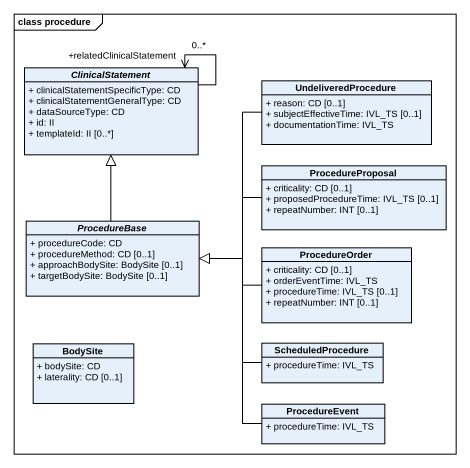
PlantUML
@startuml
mainframe class procedure
hide circle
hide empty members
skinparam classAttributeIconSize 0
abstract class ClinicalStatement {
  + clinicalStatementSpecificType: CD
  + clinicalStatementGeneralType: CD
  + dataSourceType: CD
  + id: II
  + templateId: II [0..*]
}
class UndeliveredProcedure {
  + reason: CD [0..1]
  + subjectEffectiveTime: IVL_TS [0..1]
  + documentationTime: IVL_TS
}
class ProcedureProposal {
  + criticality: CD [0..1]
  + proposedProcedureTime: IVL_TS [0..1]
  + repeatNumber: INT [0..1]
}
abstract class ProcedureBase {
  + procedureCode: CD
  + procedureMethod: CD [0..1]
  + approachBodySite: BodySite [0..1]
  + targetBodySite: BodySite [0..1]
}
class ProcedureOrder {
  + criticality: CD [0..1]
  + orderEventTime: IVL_TS
  + procedureTime: IVL_TS [0..1]
  + repeatNumber: INT [0..1]
}
class BodySite {
  + bodySite: CD
  + laterality: CD [0..1]
}
class ScheduledProcedure {
  + procedureTime: IVL_TS
}
class ProcedureEvent {
  + procedureTime: IVL_TS
}
ClinicalStatement --> "+relatedClinicalStatement\n0..*" ClinicalStatement
UndeliveredProcedure --|> ProcedureBase
ProcedureProposal -left-|> ProcedureBase
ProcedureBase -up-|> ClinicalStatement
ProcedureOrder -left-|> ProcedureBase
ScheduledProcedure -left-|> ProcedureBase
ProcedureEvent -up-|> ProcedureBase
@enduml
